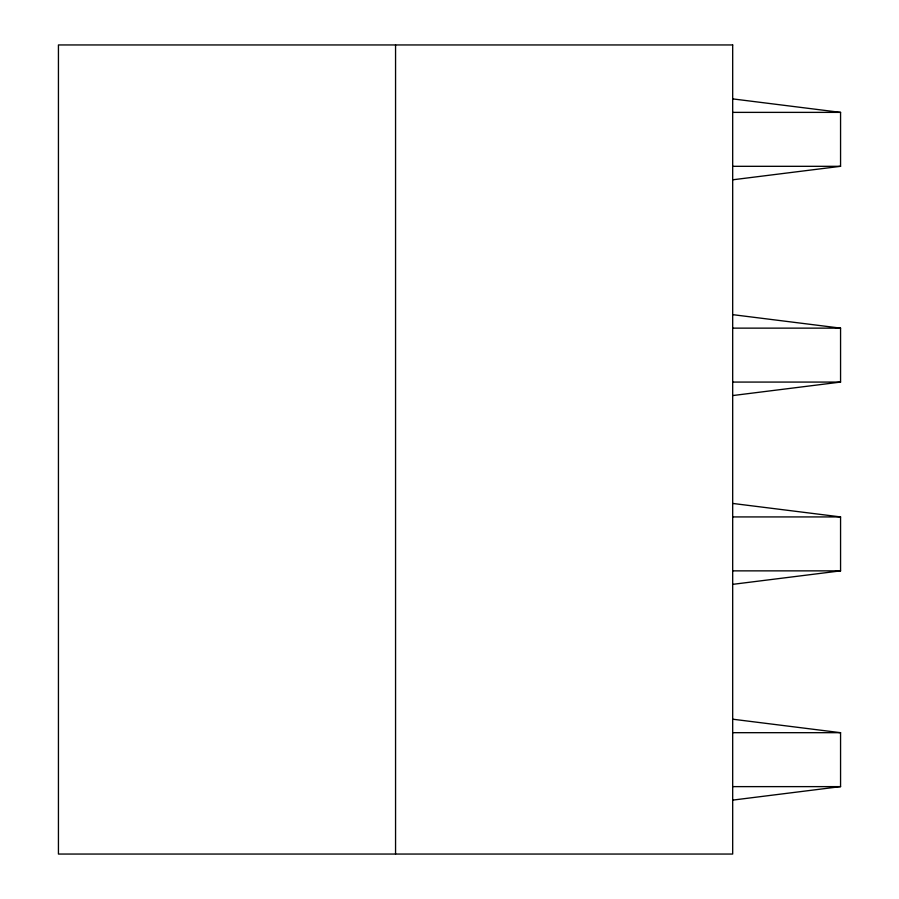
<?xml version="1.0" encoding="UTF-8"?>
<svg xmlns="http://www.w3.org/2000/svg" width="899" height="899" viewBox="0 0 899 899"><rect width="100%" height="100%" fill="white"/><g stroke="black" fill="none" stroke-linecap="round" stroke-linejoin="round"><path stroke-width="1.35" d="M732.685 179.8L840.565 166.315L840.565 112.375L732.685 98.89M732.685 395.56L840.565 382.075L840.565 328.135L732.685 314.65M732.685 584.35L840.565 570.865L840.565 516.925L732.685 503.44M732.685 800.11L840.565 786.625L840.565 732.685L732.685 719.2M732.685 112.375L840.565 112.375M732.685 166.315L840.565 166.315M732.685 328.135L840.565 328.135M732.685 382.075L840.565 382.075M732.685 516.925L840.565 516.925M732.685 570.865L840.565 570.865M732.685 732.685L840.565 732.685M732.685 786.625L840.565 786.625M395.56 44.95L395.56 854.05M732.685 44.95L58.435 44.95L58.435 854.05L732.685 854.05L732.685 44.95"/></g></svg>
